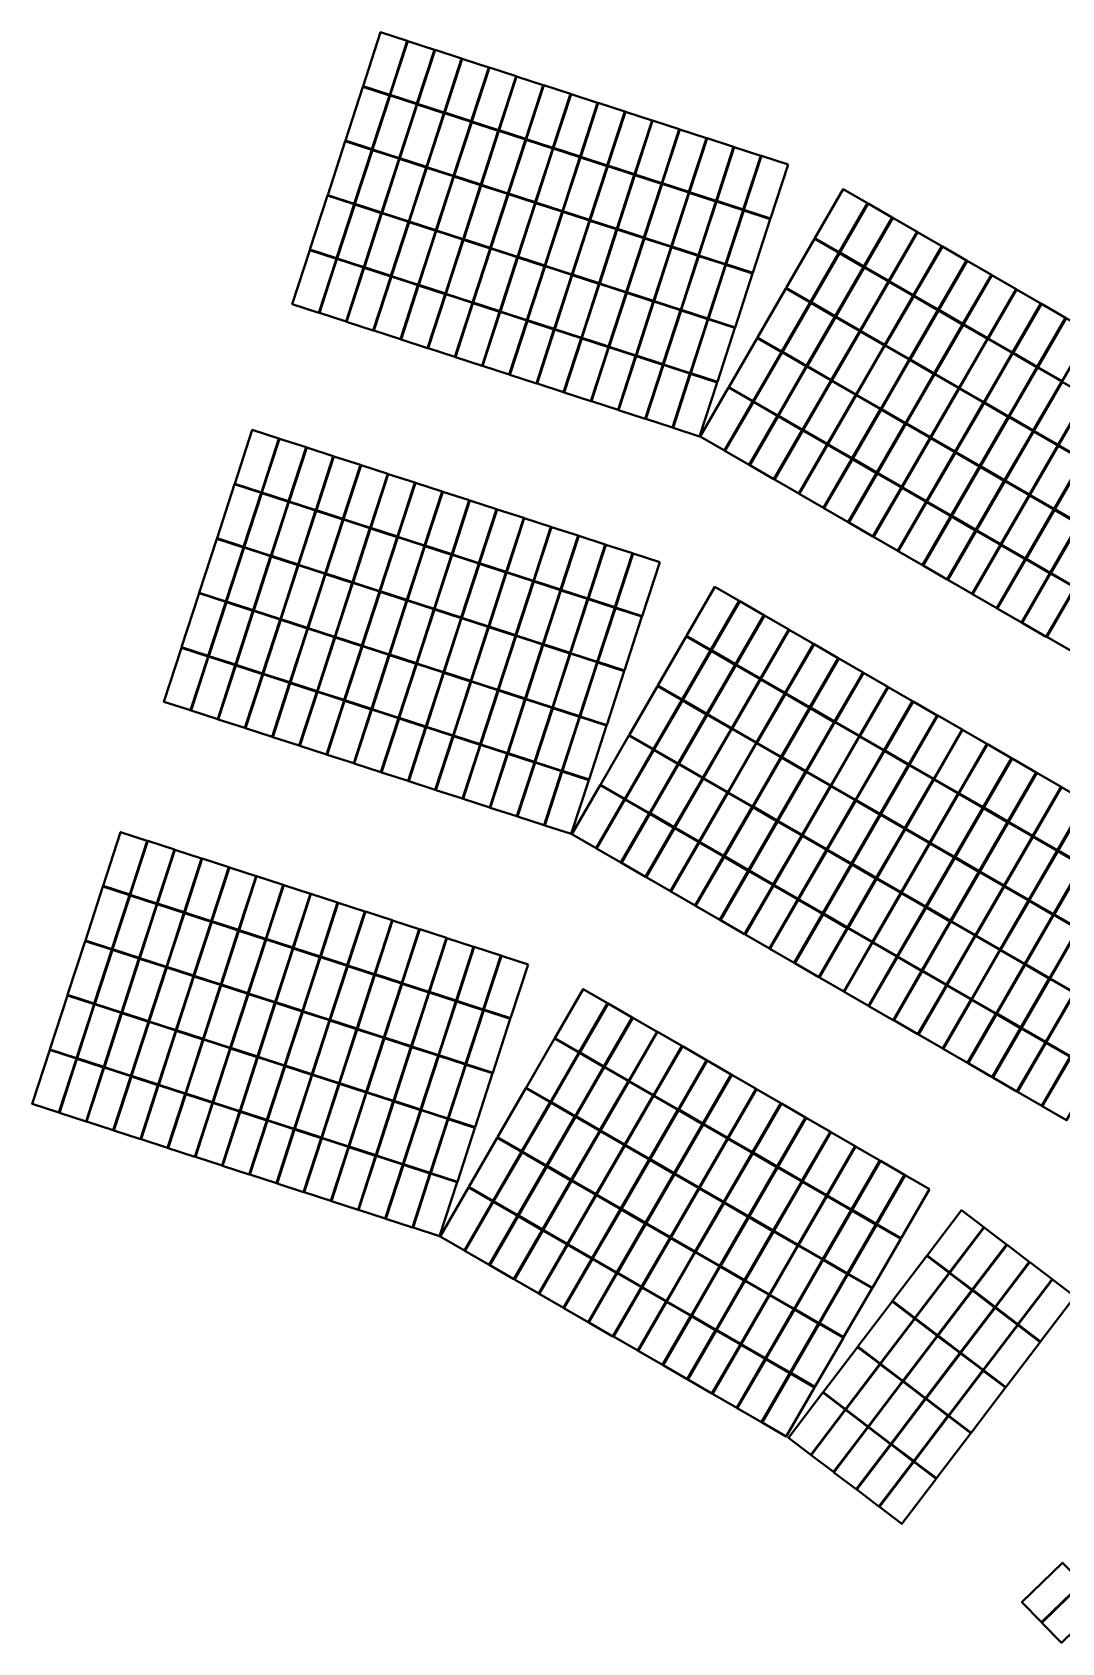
# Model space of a CAD drawing. Header units: millimetres. Extents: x -735047 to 1918431, y -1621985 to 747622.
# Drawn here: x 234599 to 276321, y -523881 to -458582 of the extents above; entities that cross this region are included whole.
import ezdxf

# ---------------------------------------------------------------- set-up
doc = ezdxf.new("R2010")
doc.units = ezdxf.units.MM
doc.layers.add('SOL-PV MODULES', color=5, linetype='Continuous', lineweight=40)

msp = doc.modelspace()

# ---------------------------------------------------------------- linework, layer by layer
at = {"layer": 'SOL-PV MODULES'}
for points in [[(249795.675, -458932.882), (248717.177, -458582.457), (248007.193, -460767.563), (249085.691, -461117.988)], [(250897.95, -459291.033), (249819.451, -458940.608), (249109.467, -461125.714), (250187.966, -461476.139)], [(252000.224, -459649.184), (250921.726, -459298.758), (250211.742, -461483.864), (251290.24, -461834.29)], [(253102.499, -460007.334), (252024, -459656.909), (251314.016, -461842.015), (252392.515, -462192.44)], [(254204.773, -460365.485), (253126.275, -460015.06), (252416.291, -462200.166), (253494.789, -462550.591)], [(249077.966, -461141.765), (247999.468, -460791.339), (247289.484, -462976.445), (248367.982, -463326.871)], [(255307.048, -460723.636), (254228.549, -460373.21), (253518.565, -462558.316), (254597.064, -462908.742)], [(256409.322, -461081.786), (255330.824, -460731.361), (254620.84, -462916.467), (255699.338, -463266.892)], [(250180.24, -461499.915), (249101.742, -461149.49), (248391.758, -463334.596), (249470.256, -463685.021)], [(251282.515, -461858.066), (250204.017, -461507.641), (249494.033, -463692.747), (250572.531, -464043.172)], [(257511.597, -461439.937), (256433.098, -461089.512), (255723.114, -463274.618), (256801.613, -463625.043)], [(258613.871, -461798.088), (257535.373, -461447.662), (256825.389, -463632.769), (257903.887, -463983.194)], [(252384.789, -462216.217), (251306.291, -461865.791), (250596.307, -464050.898), (251674.805, -464401.323)], [(253487.064, -462574.367), (252408.566, -462223.942), (251698.582, -464409.048), (252777.08, -464759.474)], [(259716.146, -462156.238), (258637.647, -461805.813), (257927.663, -463990.919), (259006.162, -464341.345)], [(260818.42, -462514.389), (259739.922, -462163.964), (259029.938, -464349.07), (260108.436, -464699.495)], [(254589.338, -462932.518), (253510.84, -462582.093), (252800.856, -464767.199), (253879.354, -465117.624)], [(255691.613, -463290.669), (254613.115, -462940.244), (253903.131, -465125.35), (254981.629, -465475.775)], [(261920.695, -462872.54), (260842.196, -462522.115), (260132.212, -464707.221), (261210.711, -465057.646)], [(263022.969, -463230.691), (261944.471, -462880.265), (261234.487, -465065.371), (262312.985, -465415.797)], [(248360.256, -463350.647), (247281.758, -463000.222), (246571.774, -465185.328), (247650.272, -465535.753)], [(249462.531, -463708.798), (248384.033, -463358.373), (247674.049, -465543.479), (248752.547, -465893.904)], [(256793.887, -463648.82), (255715.389, -463298.394), (255005.405, -465483.5), (256083.903, -465833.926)], [(264125.244, -463588.841), (263046.745, -463238.416), (262336.761, -465423.522), (263415.26, -465773.947)], [(265227.518, -463946.992), (264149.02, -463596.567), (263439.036, -465781.673), (264517.534, -466132.098)], [(250564.805, -464066.949), (249486.307, -463716.523), (248776.323, -465901.629), (249854.821, -466252.055)], [(251667.08, -464425.099), (250588.582, -464074.674), (249878.598, -466259.78), (250957.096, -466610.205)], [(257896.162, -464006.97), (256817.664, -463656.545), (256107.68, -465841.651), (257186.178, -466192.076)], [(258998.436, -464365.121), (257919.938, -464014.696), (257209.954, -466199.802), (258288.452, -466550.227)], [(252769.354, -464783.25), (251690.856, -464432.825), (250980.872, -466617.931), (252059.37, -466968.356)], [(253871.629, -465141.401), (252793.131, -464790.975), (252083.147, -466976.081), (253161.645, -467326.507)], [(260100.711, -464723.272), (259022.213, -464372.846), (258312.229, -466557.952), (259390.727, -466908.378)], [(261202.985, -465081.422), (260124.487, -464730.997), (259414.503, -466916.103), (260493.001, -467266.528)], [(247642.547, -465559.53), (246564.049, -465209.104), (245854.065, -467394.21), (246932.563, -467744.636)], [(248744.821, -465917.68), (247666.323, -465567.255), (246956.339, -467752.361), (248034.837, -468102.786)], [(254973.903, -465499.551), (253895.405, -465149.126), (253185.421, -467334.232), (254263.919, -467684.657)], [(256076.178, -465857.702), (254997.68, -465507.277), (254287.696, -467692.383), (255366.194, -468042.808)], [(262305.26, -465439.573), (261226.762, -465089.148), (260516.778, -467274.254), (261595.276, -467624.679)], [(263407.534, -465797.724), (262329.036, -465447.298), (261619.052, -467632.405), (262697.55, -467982.83)], [(268450.298, -465516.121), (267468.585, -464948.499), (266318.547, -466937.513), (267300.26, -467505.135)], [(269453.654, -466096.256), (268471.941, -465528.635), (267321.903, -467517.649), (268303.616, -468085.271)], [(249847.096, -466275.831), (248768.598, -465925.406), (248058.614, -468110.512), (249137.112, -468460.937)], [(257178.452, -466215.853), (256099.954, -465865.427), (255389.97, -468050.534), (256468.468, -468400.959)], [(258280.727, -466574.003), (257202.229, -466223.578), (256492.245, -468408.684), (257570.743, -468759.109)], [(264509.809, -466155.874), (263431.311, -465805.449), (262721.327, -467990.555), (263799.825, -468340.98)], [(270457.011, -466676.392), (269475.297, -466108.77), (268325.259, -468097.784), (269306.973, -468665.406)], [(250949.37, -466633.982), (249870.872, -466283.556), (249160.888, -468468.663), (250239.386, -468819.088)], [(252051.645, -466992.132), (250973.147, -466641.707), (250263.163, -468826.813), (251341.661, -469177.238)], [(259383.001, -466932.154), (258304.503, -466581.729), (257594.519, -468766.835), (258673.017, -469117.26)], [(271460.367, -467256.528), (270478.653, -466688.906), (269328.615, -468677.92), (270310.329, -469245.542)], [(246924.837, -467768.412), (245846.339, -467417.987), (245136.355, -469603.093), (246214.853, -469953.518)], [(253153.919, -467350.283), (252075.421, -466999.858), (251365.437, -469184.964), (252443.935, -469535.389)], [(254256.194, -467708.434), (253177.696, -467358.009), (252467.712, -469543.115), (253546.21, -469893.54)], [(260485.276, -467290.305), (259406.778, -466939.88), (258696.794, -469124.986), (259775.292, -469475.411)], [(261587.55, -467648.455), (260509.052, -467298.03), (259799.068, -469483.136), (260877.566, -469833.562)], [(267287.746, -467526.778), (266306.033, -466959.156), (265155.995, -468948.17), (266137.708, -469515.792)], [(272463.723, -467836.663), (271482.01, -467269.041), (270331.971, -469258.056), (271313.685, -469825.677)], [(248027.112, -468126.563), (246948.614, -467776.138), (246238.63, -469961.244), (247317.128, -470311.669)], [(249129.386, -468484.713), (248050.888, -468134.288), (247340.904, -470319.394), (248419.402, -470669.82)], [(255358.468, -468066.584), (254279.97, -467716.159), (253569.986, -469901.265), (254648.484, -470251.691)], [(256460.743, -468424.735), (255382.245, -468074.31), (254672.261, -470259.416), (255750.759, -470609.841)], [(262689.825, -468006.606), (261611.327, -467656.181), (260901.343, -469841.287), (261979.841, -470191.712)], [(263792.099, -468364.757), (262713.601, -468014.332), (262003.617, -470199.438), (263082.115, -470549.863)], [(268291.103, -468106.913), (267309.389, -467539.292), (266159.351, -469528.306), (267141.064, -470095.928)], [(269294.459, -468687.049), (268312.745, -468119.427), (267162.707, -470108.442), (268144.421, -470676.063)], [(273467.079, -468416.799), (272485.366, -467849.177), (271335.328, -469838.191), (272317.041, -470405.813)], [(250231.661, -468842.864), (249153.163, -468492.439), (248443.179, -470677.545), (249521.677, -471027.97)], [(257563.017, -468782.886), (256484.519, -468432.461), (255774.535, -470617.567), (256853.033, -470967.992)], [(258665.292, -469141.037), (257586.794, -468790.611), (256876.81, -470975.717), (257955.308, -471326.143)], [(270297.815, -469267.185), (269316.102, -468699.563), (268166.063, -470688.577), (269147.777, -471256.199)], [(274470.436, -468996.934), (273488.722, -468429.312), (272338.684, -470418.327), (273320.397, -470985.949)], [(251333.935, -469201.015), (250255.437, -468850.59), (249545.453, -471035.696), (250623.951, -471386.121)], [(252436.21, -469559.166), (251357.712, -469208.74), (250647.728, -471393.846), (251726.226, -471744.272)], [(259767.566, -469499.187), (258689.068, -469148.762), (257979.084, -471333.868), (259057.582, -471684.293)], [(266125.194, -469537.435), (265143.481, -468969.813), (263993.443, -470958.828), (264975.156, -471526.449)], [(271301.171, -469847.32), (270319.458, -469279.698), (269169.42, -471268.713), (270151.133, -471836.335)], [(275473.792, -469577.07), (274492.078, -469009.448), (273342.04, -470998.462), (274323.754, -471566.084)], [(253538.484, -469917.316), (252459.986, -469566.891), (251750.002, -471751.997), (252828.5, -472102.422)], [(254640.759, -470275.467), (253562.261, -469925.042), (252852.277, -472110.148), (253930.775, -472460.573)], [(260869.841, -469857.338), (259791.343, -469506.913), (259081.359, -471692.019), (260159.857, -472042.444)], [(261972.115, -470215.489), (260893.617, -469865.063), (260183.633, -472050.169), (261262.131, -472400.595)], [(267128.551, -470117.571), (266146.837, -469549.949), (264996.799, -471538.963), (265978.513, -472106.585)], [(268131.907, -470697.706), (267150.193, -470130.084), (266000.155, -472119.099), (266981.869, -472686.72)], [(272304.528, -470427.456), (271322.814, -469859.834), (270172.776, -471848.848), (271154.489, -472416.47)], [(276477.148, -470157.205), (275495.435, -469589.583), (274345.396, -471578.598), (275327.11, -472146.22)], [(255743.033, -470633.618), (254664.535, -470283.192), (253954.551, -472468.298), (255033.049, -472818.724)], [(256845.308, -470991.768), (255766.81, -470641.343), (255056.826, -472826.449), (256135.324, -473176.874)], [(263074.39, -470573.639), (261995.892, -470223.214), (261285.908, -472408.32), (262364.406, -472758.745)], [(269135.263, -471277.842), (268153.55, -470710.22), (267003.512, -472699.234), (267985.225, -473266.856)], [(273307.884, -471007.591), (272326.17, -470439.969), (271176.132, -472428.984), (272157.846, -472996.606)], [(277480.504, -470737.341), (276498.791, -470169.719), (275348.753, -472158.733), (276330.466, -472726.355)], [(257947.582, -471349.919), (256869.084, -470999.494), (256159.1, -473184.6), (257237.598, -473535.025)], [(259049.857, -471708.07), (257971.359, -471357.644), (257261.375, -473542.751), (258339.873, -473893.176)], [(264962.643, -471548.092), (263980.929, -470980.47), (262830.891, -472969.485), (263812.604, -473537.106)], [(270138.619, -471857.977), (269156.906, -471290.355), (268006.868, -473279.37), (268988.581, -473846.992)], [(274311.24, -471587.727), (273329.526, -471020.105), (272179.488, -473009.119), (273161.202, -473576.741)], [(260152.131, -472066.22), (259073.633, -471715.795), (258363.649, -473900.901), (259442.147, -474251.327)], [(261254.406, -472424.371), (260175.908, -472073.946), (259465.924, -474259.052), (260544.422, -474609.477)], [(265965.999, -472128.228), (264984.285, -471560.606), (263834.247, -473549.62), (264815.961, -474117.242)], [(271141.976, -472438.113), (270160.262, -471870.491), (269010.224, -473859.505), (269991.938, -474427.127)], [(275314.596, -472167.862), (274332.883, -471600.241), (273182.845, -473589.255), (274164.558, -474156.877)], [(262356.68, -472782.522), (261278.182, -472432.097), (260568.198, -474617.203), (261646.696, -474967.628)], [(266969.355, -472708.363), (265987.642, -472140.741), (264837.603, -474129.756), (265819.317, -474697.378)], [(267972.711, -473288.499), (266990.998, -472720.877), (265840.96, -474709.891), (266822.673, -475277.513)], [(272145.332, -473018.248), (271163.618, -472450.626), (270013.58, -474439.641), (270995.294, -475007.263)], [(276317.952, -472747.998), (275336.239, -472180.376), (274186.201, -474169.39), (275167.914, -474737.012)], [(263800.091, -473558.749), (262818.377, -472991.127), (261668.339, -474980.142), (262650.053, -475547.763)], [(268976.068, -473868.634), (267994.354, -473301.012), (266844.316, -475290.027), (267826.029, -475857.649)], [(273148.688, -473598.384), (272166.975, -473030.762), (271016.936, -475019.776), (271998.65, -475587.398)], [(277321.309, -473328.134), (276339.595, -472760.512), (275189.557, -474749.526), (276171.271, -475317.148)], [(278324.665, -473908.269), (277342.951, -473340.647), (276192.913, -475329.662), (277174.627, -475897.283)], [(264803.447, -474138.885), (263821.733, -473571.263), (262671.695, -475560.277), (263653.409, -476127.899)], [(269979.424, -474448.77), (268997.71, -473881.148), (267847.672, -475870.162), (268829.386, -476437.784)], [(274152.044, -474178.519), (273170.331, -473610.898), (272020.293, -475599.912), (273002.006, -476167.534)], [(244594.811, -475054.275), (243516.313, -474703.85), (242806.329, -476888.956), (243884.827, -477239.381)], [(265806.803, -474719.02), (264825.09, -474151.398), (263675.052, -476140.413), (264656.765, -476708.035)], [(270982.78, -475028.905), (270001.067, -474461.284), (268851.028, -476450.298), (269832.742, -477017.92)], [(275155.401, -474758.655), (274173.687, -474191.033), (273023.649, -476180.048), (274005.362, -476747.669)], [(245697.085, -475412.426), (244618.587, -475062), (243908.603, -477247.106), (244987.101, -477597.532)], [(266810.159, -475299.156), (265828.446, -474731.534), (264678.408, -476720.548), (265660.121, -477288.17)], [(267813.516, -475879.291), (266831.802, -475311.67), (265681.764, -477300.684), (266663.478, -477868.306)], [(271986.136, -475609.041), (271004.423, -475041.419), (269854.385, -477030.433), (270836.098, -477598.055)], [(276158.757, -475338.791), (275177.043, -474771.169), (274027.005, -476760.183), (275008.719, -477327.805)], [(277162.113, -475918.926), (276180.4, -475351.304), (275030.361, -477340.319), (276012.075, -477907.94)], [(246799.36, -475770.576), (245720.862, -475420.151), (245010.878, -477605.257), (246089.376, -477955.682)], [(247901.634, -476128.727), (246823.136, -475778.302), (246113.152, -477963.408), (247191.65, -478313.833)], [(268816.872, -476459.427), (267835.158, -475891.805), (266685.12, -477880.819), (267666.834, -478448.441)], [(272989.493, -476189.177), (272007.779, -475621.555), (270857.741, -477610.569), (271839.454, -478178.191)], [(278165.469, -476499.062), (277183.756, -475931.44), (276033.718, -477920.454), (277015.431, -478488.076)], [(249003.909, -476486.878), (247925.411, -476136.452), (247215.427, -478321.559), (248293.925, -478671.984)], [(250106.183, -476845.028), (249027.685, -476494.603), (248317.701, -478679.709), (249396.199, -479030.134)], [(269820.228, -477039.562), (268838.515, -476471.941), (267688.477, -478460.955), (268670.19, -479028.577)], [(273992.849, -476769.312), (273011.135, -476201.69), (271861.097, -478190.705), (272842.811, -478758.326)], [(243877.101, -477263.157), (242798.603, -476912.732), (242088.619, -479097.838), (243167.117, -479448.263)], [(244979.376, -477621.308), (243900.878, -477270.883), (243190.894, -479455.989), (244269.392, -479806.414)], [(251208.458, -477203.179), (250129.96, -476852.754), (249419.976, -479037.86), (250498.474, -479388.285)], [(252310.732, -477561.33), (251232.234, -477210.905), (250522.25, -479396.011), (251600.748, -479746.436)], [(270823.584, -477619.698), (269841.871, -477052.076), (268691.833, -479041.091), (269673.546, -479608.712)], [(274996.205, -477349.448), (274014.491, -476781.826), (272864.453, -478770.84), (273846.167, -479338.462)], [(246081.65, -477979.459), (245003.152, -477629.034), (244293.168, -479814.14), (245371.666, -480164.565)], [(253413.007, -477919.481), (252334.509, -477569.055), (251624.525, -479754.161), (252703.023, -480104.587)], [(254515.281, -478277.631), (253436.783, -477927.206), (252726.799, -480112.312), (253805.297, -480462.737)], [(271826.941, -478199.834), (270845.227, -477632.212), (269695.189, -479621.226), (270676.903, -480188.848)], [(275999.561, -477929.583), (275017.848, -477361.961), (273867.81, -479350.976), (274849.523, -479918.598)], [(277002.917, -478509.719), (276021.204, -477942.097), (274871.166, -479931.111), (275852.879, -480498.733)], [(247183.925, -478337.61), (246105.427, -477987.184), (245395.443, -480172.29), (246473.941, -480522.716)], [(248286.199, -478695.76), (247207.701, -478345.335), (246497.717, -480530.441), (247576.215, -480880.866)], [(255617.556, -478635.782), (254539.058, -478285.357), (253829.074, -480470.463), (254907.572, -480820.888)], [(272830.297, -478779.969), (271848.583, -478212.347), (270698.545, -480201.362), (271680.259, -480768.983)], [(278006.274, -479089.854), (277024.56, -478522.232), (275874.522, -480511.247), (276856.236, -481078.869)], [(243159.392, -479472.04), (242080.894, -479121.615), (241370.91, -481306.721), (242449.408, -481657.146)], [(249388.474, -479053.911), (248309.976, -478703.486), (247599.992, -480888.592), (248678.49, -481239.017)], [(250490.748, -479412.062), (249412.25, -479061.636), (248702.266, -481246.742), (249780.764, -481597.168)], [(256719.83, -478993.933), (255641.332, -478643.507), (254931.348, -480828.613), (256009.846, -481179.039)], [(257822.105, -479352.083), (256743.607, -479001.658), (256033.623, -481186.764), (257112.121, -481537.189)], [(273833.653, -479360.105), (272851.94, -478792.483), (271701.901, -480781.497), (272683.615, -481349.119)], [(244261.666, -479830.191), (243183.168, -479479.765), (242473.184, -481664.871), (243551.682, -482015.297)], [(245363.941, -480188.341), (244285.443, -479837.916), (243575.459, -482023.022), (244653.957, -482373.447)], [(251593.023, -479770.212), (250514.525, -479419.787), (249804.541, -481604.893), (250883.039, -481955.318)], [(252695.297, -480128.363), (251616.799, -479777.938), (250906.815, -481963.044), (251985.313, -482313.469)], [(258924.379, -479710.234), (257845.881, -479359.809), (257135.897, -481544.915), (258214.395, -481895.34)], [(260026.654, -480068.385), (258948.156, -479717.959), (258238.172, -481903.065), (259316.67, -482253.491)], [(274837.009, -479940.24), (273855.296, -479372.618), (272705.258, -481361.633), (273686.971, -481929.255)], [(246466.215, -480546.492), (245387.717, -480196.067), (244677.733, -482381.173), (245756.231, -482731.598)], [(247568.49, -480904.643), (246489.992, -480554.217), (245780.008, -482739.323), (246858.506, -483089.749)], [(253797.572, -480486.514), (252719.074, -480136.088), (252009.09, -482321.194), (253087.588, -482671.62)], [(254899.846, -480844.664), (253821.348, -480494.239), (253111.364, -482679.345), (254189.862, -483029.77)], [(275840.366, -480520.376), (274858.652, -479952.754), (273708.614, -481941.768), (274690.327, -482509.39)], [(276843.722, -481100.511), (275862.008, -480532.89), (274711.97, -482521.904), (275693.684, -483089.526)], [(248670.764, -481262.793), (247592.266, -480912.368), (246882.282, -483097.474), (247960.78, -483447.899)], [(256002.121, -481202.815), (254923.623, -480852.39), (254213.639, -483037.496), (255292.137, -483387.921)], [(257104.395, -481560.966), (256025.897, -481210.54), (255315.913, -483395.647), (256394.411, -483746.072)], [(263249.434, -481637.514), (262267.72, -481069.892), (261117.682, -483058.906), (262099.396, -483626.528)], [(277847.078, -481680.647), (276865.365, -481113.025), (275715.326, -483102.039), (276697.04, -483669.661)], [(242441.682, -481680.922), (241363.184, -481330.497), (240653.2, -483515.603), (241731.698, -483866.028)], [(243543.957, -482039.073), (242465.459, -481688.648), (241755.475, -483873.754), (242833.973, -484224.179)], [(249773.039, -481620.944), (248694.541, -481270.519), (247984.557, -483455.625), (249063.055, -483806.05)], [(250875.313, -481979.095), (249796.815, -481628.669), (249086.831, -483813.776), (250165.329, -484164.201)], [(258206.67, -481919.116), (257128.172, -481568.691), (256418.188, -483753.797), (257496.686, -484104.223)], [(264252.79, -482217.649), (263271.076, -481650.027), (262121.038, -483639.042), (263102.752, -484206.664)], [(244646.231, -482397.224), (243567.733, -482046.798), (242857.749, -484231.905), (243936.247, -484582.33)], [(245748.506, -482755.374), (244670.008, -482404.949), (243960.024, -484590.055), (245038.522, -484940.481)], [(251977.588, -482337.245), (250899.09, -481986.82), (250189.106, -484171.926), (251267.604, -484522.352)], [(253079.862, -482695.396), (252001.364, -482344.971), (251291.38, -484530.077), (252369.878, -484880.502)], [(259308.944, -482277.267), (258230.446, -481926.842), (257520.462, -484111.948), (258598.96, -484462.373)], [(265256.146, -482797.785), (264274.433, -482230.163), (263124.395, -484219.177), (264106.108, -484786.799)], [(246850.78, -483113.525), (245772.282, -482763.1), (245062.298, -484948.206), (246140.796, -485298.631)], [(247953.055, -483471.676), (246874.557, -483121.251), (246164.573, -485306.357), (247243.071, -485656.782)], [(254182.137, -483053.547), (253103.639, -482703.122), (252393.655, -484888.228), (253472.153, -485238.653)], [(255284.411, -483411.698), (254205.913, -483061.272), (253495.929, -485246.378), (254574.427, -485596.804)], [(262086.882, -483648.171), (261105.168, -483080.549), (259955.13, -485069.563), (260936.844, -485637.185)], [(266259.502, -483377.92), (265277.789, -482810.298), (264127.751, -484799.313), (265109.464, -485366.935)], [(241723.973, -483889.805), (240645.475, -483539.38), (239935.491, -485724.486), (241013.989, -486074.911)], [(249055.329, -483829.827), (247976.831, -483479.401), (247266.847, -485664.507), (248345.345, -486014.933)], [(250157.604, -484187.977), (249079.106, -483837.552), (248369.122, -486022.658), (249447.62, -486373.083)], [(256386.686, -483769.848), (255308.188, -483419.423), (254598.204, -485604.529), (255676.702, -485954.954)], [(257488.96, -484127.999), (256410.462, -483777.574), (255700.478, -485962.68), (256778.976, -486313.105)], [(263090.238, -484228.306), (262108.525, -483660.684), (260958.486, -485649.699), (261940.2, -486217.321)], [(267262.859, -483958.056), (266281.145, -483390.434), (265131.107, -485379.448), (266112.821, -485947.07)], [(242826.247, -484247.956), (241747.749, -483897.53), (241037.765, -486082.636), (242116.263, -486433.062)], [(243928.522, -484606.106), (242850.024, -484255.681), (242140.04, -486440.787), (243218.538, -486791.212)], [(251259.878, -484546.128), (250181.38, -484195.703), (249471.396, -486380.809), (250549.894, -486731.234)], [(258591.235, -484486.15), (257512.737, -484135.724), (256802.753, -486320.83), (257881.251, -486671.256)], [(264093.594, -484808.442), (263111.881, -484240.82), (261961.843, -486229.834), (262943.556, -486797.456)], [(268266.215, -484538.191), (267284.501, -483970.57), (266134.463, -485959.584), (267116.177, -486527.206)], [(245030.796, -484964.257), (243952.298, -484613.832), (243242.314, -486798.938), (244320.812, -487149.363)], [(246133.071, -485322.408), (245054.573, -484971.982), (244344.589, -487157.088), (245423.087, -487507.514)], [(252362.153, -484904.279), (251283.655, -484553.853), (250573.671, -486738.959), (251652.169, -487089.385)], [(253464.427, -485262.429), (252385.929, -484912.004), (251675.945, -487097.11), (252754.443, -487447.535)], [(260924.33, -485658.828), (259942.617, -485091.206), (258792.578, -487080.22), (259774.292, -487647.842)], [(265096.951, -485388.577), (264115.237, -484820.956), (262965.199, -486809.97), (263946.912, -487377.592)], [(269269.571, -485118.327), (268287.858, -484550.705), (267137.82, -486539.719), (268119.533, -487107.341)], [(270272.927, -485698.463), (269291.214, -485130.841), (268141.176, -487119.855), (269122.889, -487687.477)], [(247235.345, -485680.558), (246156.847, -485330.133), (245446.863, -487515.239), (246525.361, -487865.664)], [(248337.62, -486038.709), (247259.122, -485688.284), (246549.138, -487873.39), (247627.636, -488223.815)], [(254566.702, -485620.58), (253488.204, -485270.155), (252778.22, -487455.261), (253856.718, -487805.686)], [(255668.976, -485978.731), (254590.478, -485628.305), (253880.494, -487813.412), (254958.992, -488163.837)], [(261927.686, -486238.963), (260945.973, -485671.341), (259795.935, -487660.356), (260777.648, -488227.978)], [(266100.307, -485968.713), (265118.593, -485401.091), (263968.555, -487390.105), (264950.269, -487957.727)], [(271276.284, -486278.598), (270294.57, -485710.976), (269144.532, -487699.991), (270126.246, -488267.612)], [(249439.894, -486396.86), (248361.396, -486046.434), (247651.412, -488231.541), (248729.91, -488581.966)], [(250542.169, -486755.01), (249463.671, -486404.585), (248753.687, -488589.691), (249832.185, -488940.116)], [(256771.251, -486336.881), (255692.753, -485986.456), (254982.769, -488171.562), (256061.267, -488521.987)], [(257873.525, -486695.032), (256795.027, -486344.607), (256085.043, -488529.713), (257163.541, -488880.138)], [(262931.043, -486819.099), (261949.329, -486251.477), (260799.291, -488240.491), (261781.004, -488808.113)], [(267103.663, -486548.848), (266121.95, -485981.227), (264971.911, -487970.241), (265953.625, -488537.863)], [(272279.64, -486858.734), (271297.926, -486291.112), (270147.888, -488280.126), (271129.602, -488847.748)], [(251644.443, -487113.161), (250565.945, -486762.736), (249855.961, -488947.842), (250934.459, -489298.267)], [(252746.718, -487471.312), (251668.22, -487120.887), (250958.236, -489305.993), (252036.734, -489656.418)], [(259761.778, -487669.485), (258780.065, -487101.863), (257630.027, -489090.877), (258611.74, -489658.499)], [(263934.399, -487399.234), (262952.685, -486831.613), (261802.647, -488820.627), (262784.361, -489388.249)], [(268107.019, -487128.984), (267125.306, -486561.362), (265975.268, -488550.377), (266956.981, -489117.998)], [(273282.996, -487438.869), (272301.283, -486871.247), (271151.244, -488860.262), (272132.958, -489427.884)], [(253848.992, -487829.463), (252770.494, -487479.037), (252060.51, -489664.143), (253139.008, -490014.569)], [(260765.134, -488249.62), (259783.421, -487681.999), (258633.383, -489671.013), (259615.096, -490238.635)], [(264937.755, -487979.37), (263956.041, -487411.748), (262806.003, -489400.762), (263787.717, -489968.384)], [(269110.376, -487709.12), (268128.662, -487141.498), (266978.624, -489130.512), (267960.337, -489698.134)], [(270113.732, -488289.255), (269132.018, -487721.633), (267981.98, -489710.648), (268963.694, -490278.27)], [(274286.352, -488019.005), (273304.639, -487451.383), (272154.601, -489440.397), (273136.314, -490008.019)], [(254951.267, -488187.613), (253872.769, -487837.188), (253162.785, -490022.294), (254241.283, -490372.719)], [(256053.541, -488545.764), (254975.043, -488195.339), (254265.059, -490380.445), (255343.557, -490730.87)], [(261768.491, -488829.756), (260786.777, -488262.134), (259636.739, -490251.148), (260618.453, -490818.77)], [(265941.111, -488559.506), (264959.398, -487991.884), (263809.36, -489980.898), (264791.073, -490548.52)], [(271117.088, -488869.391), (270135.375, -488301.769), (268985.336, -490290.783), (269967.05, -490858.405)], [(275289.709, -488599.14), (274307.995, -488031.518), (273157.957, -490020.533), (274139.67, -490588.155)], [(257155.816, -488903.915), (256077.318, -488553.489), (255367.334, -490738.595), (256445.832, -491089.021)], [(262771.847, -489409.891), (261790.133, -488842.27), (260640.095, -490831.284), (261621.809, -491398.906)], [(266944.467, -489139.641), (265962.754, -488572.019), (264812.716, -490561.034), (265794.429, -491128.655)], [(272120.444, -489449.526), (271138.731, -488881.904), (269988.693, -490870.919), (270970.406, -491438.541)], [(276293.065, -489179.276), (275311.351, -488611.654), (274161.313, -490600.668), (275143.027, -491168.29)], [(258599.226, -489680.142), (257617.513, -489112.52), (256467.475, -491101.534), (257449.188, -491669.156)], [(259602.583, -490260.277), (258620.869, -489692.656), (257470.831, -491681.67), (258452.544, -492249.292)], [(263775.203, -489990.027), (262793.49, -489422.405), (261643.451, -491411.42), (262625.165, -491979.041)], [(267947.824, -489719.777), (266966.11, -489152.155), (265816.072, -491141.169), (266797.786, -491708.791)], [(268951.18, -490299.912), (267969.466, -489732.29), (266819.428, -491721.305), (267801.142, -492288.927)], [(273123.8, -490029.662), (272142.087, -489462.04), (270992.049, -491451.054), (271973.762, -492018.676)], [(277296.421, -489759.411), (276314.708, -489191.79), (275164.669, -491180.804), (276146.383, -491748.426)], [(260605.939, -490840.413), (259624.225, -490272.791), (258474.187, -492261.806), (259455.901, -492829.427)], [(264778.559, -490570.163), (263796.846, -490002.541), (262646.808, -491991.555), (263628.521, -492559.177)], [(269954.536, -490880.048), (268972.823, -490312.426), (267822.785, -492301.44), (268804.498, -492869.062)], [(274127.157, -490609.797), (273145.443, -490042.176), (271995.405, -492031.19), (272977.119, -492598.812)], [(278299.777, -490339.547), (277318.064, -489771.925), (276168.026, -491760.939), (277149.739, -492328.561)], [(239258.566, -491360.583), (238180.068, -491010.157), (237470.084, -493195.263), (238548.582, -493545.689)], [(261609.295, -491420.549), (260627.582, -490852.927), (259477.543, -492841.941), (260459.257, -493409.563)], [(265781.916, -491150.298), (264800.202, -490582.676), (263650.164, -492571.691), (264631.877, -493139.313)], [(270957.892, -491460.183), (269976.179, -490892.561), (268826.141, -492881.576), (269807.854, -493449.198)], [(275130.513, -491189.933), (274148.799, -490622.311), (272998.761, -492611.325), (273980.475, -493178.947)], [(240360.841, -491718.733), (239282.343, -491368.308), (238572.359, -493553.414), (239650.857, -493903.839)], [(262612.651, -492000.684), (261630.938, -491433.062), (260480.9, -493422.077), (261462.613, -493989.698)], [(266785.272, -491730.434), (265803.558, -491162.812), (264653.52, -493151.826), (265635.234, -493719.448)], [(271961.249, -492040.319), (270979.535, -491472.697), (269829.497, -493461.711), (270811.21, -494029.333)], [(276133.869, -491770.068), (275152.156, -491202.447), (274002.118, -493191.461), (274983.831, -493759.083)], [(241463.115, -492076.884), (240384.617, -491726.459), (239674.633, -493911.565), (240753.131, -494261.99)], [(242565.39, -492435.035), (241486.892, -492084.609), (240776.908, -494269.715), (241855.406, -494620.141)], [(263616.008, -492580.82), (262634.294, -492013.198), (261484.256, -494002.212), (262465.969, -494569.834)], [(267788.628, -492310.569), (266806.915, -491742.947), (265656.876, -493731.962), (266638.59, -494299.584)], [(268791.984, -492890.705), (267810.271, -492323.083), (266660.233, -494312.097), (267641.946, -494879.719)], [(272964.605, -492620.454), (271982.891, -492052.833), (270832.853, -494041.847), (271814.567, -494609.469)], [(277137.225, -492350.204), (276155.512, -491782.582), (275005.474, -493771.597), (275987.187, -494339.218)], [(243667.664, -492793.185), (242589.166, -492442.76), (241879.182, -494627.866), (242957.68, -494978.291)], [(244769.939, -493151.336), (243691.441, -492800.911), (242981.457, -494986.017), (244059.955, -495336.442)], [(264619.364, -493160.955), (263637.65, -492593.333), (262487.612, -494582.348), (263469.326, -495149.97)], [(269795.341, -493470.84), (268813.627, -492903.219), (267663.589, -494892.233), (268645.302, -495459.855)], [(273967.961, -493200.59), (272986.248, -492632.968), (271836.209, -494621.983), (272817.923, -495189.604)], [(278140.582, -492930.34), (277158.868, -492362.718), (276008.83, -494351.732), (276990.544, -494919.354)], [(238540.857, -493569.465), (237462.359, -493219.04), (236752.375, -495404.146), (237830.873, -495754.571)], [(239643.131, -493927.616), (238564.633, -493577.191), (237854.649, -495762.297), (238933.147, -496112.722)], [(245872.213, -493509.487), (244793.715, -493159.062), (244083.731, -495344.168), (245162.229, -495694.593)], [(246974.488, -493867.637), (245895.99, -493517.212), (245186.006, -495702.318), (246264.504, -496052.744)], [(265622.72, -493741.091), (264641.006, -493173.469), (263490.968, -495162.483), (264472.682, -495730.105)], [(270798.697, -494050.976), (269816.983, -493483.354), (268666.945, -495472.368), (269648.659, -496039.99)], [(274971.317, -493780.726), (273989.604, -493213.104), (272839.566, -495202.118), (273821.279, -495769.74)], [(240745.406, -494285.766), (239666.908, -493935.341), (238956.924, -496120.447), (240035.422, -496470.873)], [(241847.68, -494643.917), (240769.182, -494293.492), (240059.198, -496478.598), (241137.696, -496829.023)], [(248076.762, -494225.788), (246998.264, -493875.363), (246288.28, -496060.469), (247366.778, -496410.894)], [(249179.037, -494583.939), (248100.539, -494233.514), (247390.555, -496418.62), (248469.053, -496769.045)], [(266626.076, -494321.226), (265644.363, -493753.604), (264494.325, -495742.619), (265476.038, -496310.241)], [(271802.053, -494631.112), (270820.34, -494063.49), (269670.301, -496052.504), (270652.015, -496620.126)], [(275974.674, -494360.861), (274992.96, -493793.239), (273842.922, -495782.254), (274824.635, -496349.875)], [(242949.955, -495002.068), (241871.457, -494651.643), (241161.473, -496836.749), (242239.971, -497187.174)], [(250281.311, -494942.09), (249202.813, -494591.664), (248492.829, -496776.77), (249571.327, -497127.196)], [(251383.586, -495300.24), (250305.088, -494949.815), (249595.104, -497134.921), (250673.602, -497485.346)], [(267629.432, -494901.362), (266647.719, -494333.74), (265497.681, -496322.754), (266479.394, -496890.376)], [(268632.789, -495481.497), (267651.075, -494913.876), (266501.037, -496902.89), (267482.751, -497470.512)], [(272805.409, -495211.247), (271823.696, -494643.625), (270673.658, -496632.64), (271655.371, -497200.261)], [(276978.03, -494940.997), (275996.316, -494373.375), (274846.278, -496362.389), (275827.992, -496930.011)], [(277981.386, -495521.132), (276999.673, -494953.51), (275849.634, -496942.525), (276831.348, -497510.147)], [(237823.147, -495778.348), (236744.649, -495427.922), (236034.665, -497613.028), (237113.163, -497963.454)], [(244052.229, -495360.219), (242973.731, -495009.793), (242263.747, -497194.899), (243342.245, -497545.325)], [(245154.504, -495718.369), (244076.006, -495367.944), (243366.022, -497553.05), (244444.52, -497903.475)], [(252485.86, -495658.391), (251407.362, -495307.966), (250697.378, -497493.072), (251775.876, -497843.497)], [(269636.145, -496061.633), (268654.431, -495494.011), (267504.393, -497483.026), (268486.107, -498050.647)], [(273808.765, -495791.383), (272827.052, -495223.761), (271677.014, -497212.775), (272658.727, -497780.397)], [(238925.422, -496136.498), (237846.924, -495786.073), (237136.94, -497971.179), (238215.438, -498321.604)], [(240027.696, -496494.649), (238949.198, -496144.224), (238239.214, -498329.33), (239317.712, -498679.755)], [(246256.778, -496076.52), (245178.28, -495726.095), (244468.296, -497911.201), (245546.794, -498261.626)], [(247359.053, -496434.671), (246280.555, -496084.245), (245570.571, -498269.351), (246649.069, -498619.777)], [(253588.135, -496016.542), (252509.637, -495666.116), (251799.653, -497851.222), (252878.151, -498201.648)], [(254690.409, -496374.692), (253611.911, -496024.267), (252901.927, -498209.373), (253980.425, -498559.798)], [(270639.501, -496641.769), (269657.788, -496074.147), (268507.749, -498063.161), (269489.463, -498630.783)], [(274812.122, -496371.518), (273830.408, -495803.896), (272680.37, -497792.911), (273662.084, -498360.533)], [(241129.971, -496852.8), (240051.473, -496502.374), (239341.489, -498687.48), (240419.987, -499037.906)], [(242232.245, -497210.95), (241153.747, -496860.525), (240443.763, -499045.631), (241522.261, -499396.056)], [(248461.327, -496792.821), (247382.829, -496442.396), (246672.845, -498627.502), (247751.343, -498977.927)], [(249563.602, -497150.972), (248485.104, -496800.547), (247775.12, -498985.653), (248853.618, -499336.078)], [(271642.857, -497221.904), (270661.144, -496654.282), (269511.106, -498643.297), (270492.819, -499210.918)], [(275815.478, -496951.654), (274833.764, -496384.032), (273683.726, -498373.046), (274665.44, -498940.668)], [(243334.52, -497569.101), (242256.022, -497218.676), (241546.038, -499403.782), (242624.536, -499754.207)], [(250665.876, -497509.123), (249587.378, -497158.697), (248877.394, -499343.804), (249955.892, -499694.229)], [(251768.151, -497867.273), (250689.653, -497516.848), (249979.669, -499701.954), (251058.167, -500052.38)], [(257913.189, -497943.821), (256931.476, -497376.199), (255781.438, -499365.214), (256763.151, -499932.836)], [(272646.214, -497802.04), (271664.5, -497234.418), (270514.462, -499223.432), (271496.175, -499791.054)], [(276818.834, -497531.789), (275837.121, -496964.167), (274687.083, -498953.182), (275668.796, -499520.804)], [(277822.19, -498111.925), (276840.477, -497544.303), (275690.439, -499533.317), (276672.152, -500100.939)], [(237105.438, -497987.23), (236026.94, -497636.805), (235316.956, -499821.911), (236395.454, -500172.336)], [(238207.712, -498345.381), (237129.214, -497994.955), (236419.23, -500180.062), (237497.728, -500530.487)], [(244436.794, -497927.252), (243358.296, -497576.826), (242648.312, -499761.933), (243726.81, -500112.358)], [(245539.069, -498285.402), (244460.571, -497934.977), (243750.587, -500120.083), (244829.085, -500470.509)], [(252870.425, -498225.424), (251791.927, -497874.999), (251081.943, -500060.105), (252160.441, -500410.53)], [(258916.546, -498523.957), (257934.832, -497956.335), (256784.794, -499945.349), (257766.507, -500512.971)], [(273649.57, -498382.175), (272667.856, -497814.553), (271517.818, -499803.568), (272499.532, -500371.19)], [(239309.987, -498703.531), (238231.489, -498353.106), (237521.505, -500538.212), (238600.003, -500888.638)], [(240412.261, -499061.682), (239333.763, -498711.257), (238623.779, -500896.363), (239702.277, -501246.788)], [(246641.343, -498643.553), (245562.845, -498293.128), (244852.861, -500478.234), (245931.359, -500828.659)], [(247743.618, -499001.704), (246665.12, -498651.279), (245955.136, -500836.385), (247033.634, -501186.81)], [(253972.7, -498583.575), (252894.202, -498233.15), (252184.218, -500418.256), (253262.716, -500768.681)], [(259919.902, -499104.092), (258938.188, -498536.471), (257788.15, -500525.485), (258769.864, -501093.107)], [(274652.926, -498962.311), (273671.213, -498394.689), (272521.174, -500383.703), (273502.888, -500951.325)], [(241514.536, -499419.833), (240436.038, -499069.408), (239726.054, -501254.514), (240804.552, -501604.939)], [(242616.81, -499777.984), (241538.312, -499427.558), (240828.328, -501612.664), (241906.826, -501963.09)], [(248845.892, -499359.855), (247767.394, -499009.429), (247057.41, -501194.535), (248135.908, -501544.961)], [(249948.167, -499718.005), (248869.669, -499367.58), (248159.685, -501552.686), (249238.183, -501903.111)], [(256750.637, -499954.478), (255768.924, -499386.857), (254618.886, -501375.871), (255600.599, -501943.493)], [(260923.258, -499684.228), (259941.545, -499116.606), (258791.506, -501105.62), (259773.22, -501673.242)], [(275656.282, -499542.446), (274674.569, -498974.825), (273524.531, -500963.839), (274506.244, -501531.461)], [(236387.729, -500196.113), (235309.23, -499845.687), (234599.246, -502030.793), (235677.745, -502381.219)], [(243719.085, -500136.134), (242640.587, -499785.709), (241930.603, -501970.815), (243009.101, -502321.24)], [(244821.359, -500494.285), (243742.861, -500143.86), (243032.877, -502328.966), (244111.375, -502679.391)], [(251050.441, -500076.156), (249971.943, -499725.731), (249261.959, -501910.837), (250340.457, -502261.262)], [(252152.716, -500434.307), (251074.218, -500083.881), (250364.234, -502268.987), (251442.732, -502619.413)], [(257753.994, -500534.614), (256772.28, -499966.992), (255622.242, -501956.006), (256603.956, -502523.628)], [(261926.614, -500264.364), (260944.901, -499696.742), (259794.863, -501685.756), (260776.576, -502253.378)], [(276659.639, -500122.582), (275677.925, -499554.96), (274527.887, -501543.974), (275509.6, -502111.596)], [(277662.995, -500702.717), (276681.281, -500135.096), (275531.243, -502124.11), (276512.957, -502691.732)], [(237490.003, -500554.263), (236411.505, -500203.838), (235701.521, -502388.944), (236780.019, -502739.369)], [(238592.278, -500912.414), (237513.779, -500561.989), (236803.795, -502747.095), (237882.294, -503097.52)], [(245923.634, -500852.436), (244845.136, -500502.01), (244135.152, -502687.116), (245213.65, -503037.542)], [(253254.99, -500792.457), (252176.492, -500442.032), (251466.508, -502627.138), (252545.006, -502977.563)], [(258757.35, -501114.749), (257775.636, -500547.128), (256625.598, -502536.142), (257607.312, -503103.764)], [(262929.971, -500844.499), (261948.257, -500276.877), (260798.219, -502265.892), (261779.932, -502833.513)], [(239694.552, -501270.565), (238616.054, -500920.139), (237906.07, -503105.245), (238984.568, -503455.671)], [(240796.827, -501628.715), (239718.328, -501278.29), (239008.344, -503463.396), (240086.843, -503813.821)], [(247025.908, -501210.586), (245947.41, -500860.161), (245237.426, -503045.267), (246315.924, -503395.692)], [(248128.183, -501568.737), (247049.685, -501218.312), (246339.701, -503403.418), (247418.199, -503753.843)], [(255588.086, -501965.135), (254606.372, -501397.514), (253456.334, -503386.528), (254438.047, -503954.15)], [(259760.706, -501694.885), (258778.993, -501127.263), (257628.955, -503116.278), (258610.668, -503683.899)], [(263933.327, -501424.635), (262951.613, -500857.013), (261801.575, -502846.027), (262783.289, -503413.649)], [(264936.683, -502004.77), (263954.969, -501437.148), (262804.931, -503426.163), (263786.645, -503993.785)], [(241899.101, -501986.866), (240820.603, -501636.441), (240110.619, -503821.547), (241189.117, -504171.972)], [(243001.376, -502345.017), (241922.877, -501994.591), (241212.893, -504179.698), (242291.392, -504530.123)], [(249230.457, -501926.888), (248151.959, -501576.462), (247441.975, -503761.569), (248520.473, -504111.994)], [(250332.732, -502285.038), (249254.234, -501934.613), (248544.25, -504119.719), (249622.748, -504470.144)], [(256591.442, -502545.271), (255609.728, -501977.649), (254459.69, -503966.664), (255441.404, -504534.285)], [(260764.062, -502275.021), (259782.349, -501707.399), (258632.311, -503696.413), (259614.024, -504264.035)], [(265940.039, -502584.906), (264958.326, -502017.284), (263808.288, -504006.298), (264790.001, -504573.92)], [(244103.65, -502703.167), (243025.152, -502352.742), (242315.168, -504537.848), (243393.666, -504888.273)], [(245205.925, -503061.318), (244127.426, -502710.893), (243417.442, -504895.999), (244495.941, -505246.424)], [(251435.006, -502643.189), (250356.508, -502292.764), (249646.524, -504477.87), (250725.022, -504828.295)], [(252537.281, -503001.34), (251458.783, -502650.915), (250748.799, -504836.021), (251827.297, -505186.446)], [(257594.798, -503125.407), (256613.085, -502557.785), (255463.046, -504546.799), (256444.76, -505114.421)], [(261767.419, -502855.156), (260785.705, -502287.534), (259635.667, -504276.549), (260617.381, -504844.171)], [(266943.395, -503165.041), (265961.682, -502597.419), (264811.644, -504586.434), (265793.357, -505154.056)], [(246308.199, -503419.469), (245229.701, -503069.044), (244519.717, -505254.15), (245598.215, -505604.575)], [(247410.474, -503777.62), (246331.975, -503427.194), (245621.991, -505612.3), (246700.49, -505962.726)], [(254425.534, -503975.793), (253443.82, -503408.171), (252293.782, -505397.185), (253275.496, -505964.807)], [(258598.154, -503705.542), (257616.441, -503137.92), (256466.403, -505126.935), (257448.116, -505694.556)], [(262770.775, -503435.292), (261789.061, -502867.67), (260639.023, -504856.684), (261620.737, -505424.306)], [(263774.131, -504015.427), (262792.418, -503447.805), (261642.379, -505436.82), (262624.093, -506004.442)], [(267946.752, -503745.177), (266965.038, -503177.555), (265815, -505166.569), (266796.714, -505734.191)], [(248512.748, -504135.77), (247434.25, -503785.345), (246724.266, -505970.451), (247802.764, -506320.876)], [(255428.89, -504555.928), (254447.176, -503988.306), (253297.138, -505977.321), (254278.852, -506544.942)], [(259601.511, -504285.678), (258619.797, -503718.056), (257469.759, -505707.07), (258451.472, -506274.692)], [(264777.487, -504595.563), (263795.774, -504027.941), (262645.736, -506016.955), (263627.449, -506584.577)], [(268950.108, -504325.312), (267968.394, -503757.691), (266818.356, -505746.705), (267800.07, -506314.327)], [(249615.023, -504493.921), (248536.524, -504143.496), (247826.54, -506328.602), (248905.039, -506679.027)], [(250717.297, -504852.072), (249638.799, -504501.646), (248928.815, -506686.752), (250007.313, -507037.178)], [(256432.246, -505136.064), (255450.533, -504568.442), (254300.495, -506557.456), (255282.208, -507125.078)], [(260604.867, -504865.813), (259623.153, -504298.191), (258473.115, -506287.206), (259454.829, -506854.828)], [(265780.844, -505175.698), (264799.13, -504608.077), (263649.092, -506597.091), (264630.805, -507164.713)], [(269953.464, -504905.448), (268971.751, -504337.826), (267821.713, -506326.841), (268803.426, -506894.462)], [(251819.572, -505210.222), (250741.073, -504859.797), (250031.089, -507044.903), (251109.588, -507395.328)], [(257435.602, -505716.199), (256453.889, -505148.577), (255303.851, -507137.592), (256285.564, -507705.214)], [(261608.223, -505445.949), (260626.51, -504878.327), (259476.471, -506867.341), (260458.185, -507434.963)], [(266784.2, -505755.834), (265802.486, -505188.212), (264652.448, -507177.226), (265634.162, -507744.848)], [(270956.82, -505485.584), (269975.107, -504917.962), (268825.069, -506906.976), (269806.782, -507474.598)], [(253262.982, -505986.45), (252281.268, -505418.828), (251131.23, -507407.842), (252112.944, -507975.464)], [(254266.338, -506566.585), (253284.625, -505998.963), (252134.586, -507987.978), (253116.3, -508555.599)], [(258438.959, -506296.335), (257457.245, -505728.713), (256307.207, -507717.727), (257288.921, -508285.349)], [(262611.579, -506026.084), (261629.866, -505458.462), (260479.828, -507447.477), (261461.541, -508015.099)], [(263614.936, -506606.22), (262633.222, -506038.598), (261483.184, -508027.612), (262464.897, -508595.234)], [(267787.556, -506335.97), (266805.843, -505768.348), (265655.804, -507757.362), (266637.518, -508324.984)], [(255269.694, -507146.721), (254287.981, -506579.099), (253137.943, -508568.113), (254119.656, -509135.735)], [(259442.315, -506876.47), (258460.601, -506308.848), (257310.563, -508297.863), (258292.277, -508865.485)], [(264618.292, -507186.355), (263636.578, -506618.734), (262486.54, -508607.748), (263468.254, -509175.37)], [(268790.912, -506916.105), (267809.199, -506348.483), (266659.161, -508337.498), (267640.874, -508905.119)], [(273160.913, -507030.794), (272258.334, -506344.276), (270867.405, -508172.958), (271769.983, -508859.476)], [(256273.051, -507726.856), (255291.337, -507159.234), (254141.299, -509148.249), (255123.012, -509715.871)], [(260445.671, -507456.606), (259463.958, -506888.984), (258313.92, -508877.998), (259295.633, -509445.62)], [(265621.648, -507766.491), (264639.934, -507198.869), (263489.896, -509187.884), (264471.61, -509755.505)], [(269794.269, -507496.241), (268812.555, -506928.619), (267662.517, -508917.633), (268644.23, -509485.255)], [(274083.39, -507732.447), (273180.811, -507045.929), (271789.882, -508874.611), (272692.461, -509561.129)], [(257276.407, -508306.992), (256294.693, -507739.37), (255144.655, -509728.384), (256126.369, -510296.006)], [(261449.027, -508036.741), (260467.314, -507469.12), (259317.276, -509458.134), (260298.989, -510025.756)], [(266625.004, -508346.627), (265643.291, -507779.005), (264493.253, -509768.019), (265474.966, -510335.641)], [(275005.867, -508434.1), (274103.288, -507747.582), (272712.359, -509576.264), (273614.938, -510262.783)], [(258279.763, -508887.127), (257298.05, -508319.506), (256148.011, -510308.52), (257129.725, -510876.142)], [(262452.384, -508616.877), (261470.67, -508049.255), (260320.632, -510038.269), (261302.346, -510605.891)], [(263455.74, -509197.013), (262474.026, -508629.391), (261323.988, -510618.405), (262305.702, -511186.027)], [(267628.36, -508926.762), (266646.647, -508359.14), (265496.609, -510348.155), (266478.322, -510915.776)], [(271754.849, -508879.375), (270852.27, -508192.856), (269461.34, -510021.539), (270363.919, -510708.057)], [(275928.344, -509135.753), (275025.766, -508449.235), (273634.836, -510277.917), (274537.415, -510964.436)], [(259283.119, -509467.263), (258301.406, -508899.641), (257151.368, -510888.655), (258133.081, -511456.277)], [(264459.096, -509777.148), (263477.383, -509209.526), (262327.344, -511198.541), (263309.058, -511766.162)], [(268631.717, -509506.898), (267650.003, -508939.276), (266499.965, -510928.29), (267481.679, -511495.912)], [(272677.326, -509581.028), (271774.747, -508894.509), (270383.817, -510723.192), (271286.396, -511409.71)], [(276850.821, -509837.406), (275948.243, -509150.888), (274557.313, -510979.571), (275459.892, -511666.089)], [(260286.476, -510047.398), (259304.762, -509479.777), (258154.724, -511468.791), (259136.437, -512036.413)], [(265462.452, -510357.284), (264480.739, -509789.662), (263330.701, -511778.676), (264312.414, -512346.298)], [(273599.803, -510282.681), (272697.224, -509596.163), (271306.294, -511424.845), (272208.873, -512111.363)], [(261289.832, -510627.534), (260308.118, -510059.912), (259158.08, -512048.927), (260139.794, -512616.548)], [(266465.809, -510937.419), (265484.095, -510369.797), (264334.057, -512358.812), (265315.77, -512926.434)], [(270348.784, -510727.955), (269446.205, -510041.437), (268055.275, -511870.12), (268957.854, -512556.638)], [(274522.28, -510984.334), (273619.701, -510297.816), (272228.771, -512126.498), (273131.35, -512813.016)], [(262293.188, -511207.67), (261311.475, -510640.048), (260161.436, -512629.062), (261143.15, -513196.684)], [(263296.544, -511787.805), (262314.831, -511220.183), (261164.793, -513209.198), (262146.506, -513776.819)], [(267469.165, -511517.555), (266487.451, -510949.933), (265337.413, -512938.947), (266319.127, -513506.569)], [(271271.261, -511429.608), (270368.682, -510743.09), (268977.752, -512571.773), (269880.331, -513258.291)], [(275444.757, -511685.987), (274542.178, -510999.469), (273151.248, -512828.151), (274053.827, -513514.67)], [(264299.901, -512367.941), (263318.187, -511800.319), (262168.149, -513789.333), (263149.862, -514356.955)], [(268942.719, -512576.536), (268040.14, -511890.018), (266649.21, -513718.7), (267551.789, -514405.219)], [(272193.738, -512131.261), (271291.159, -511444.743), (269900.229, -513273.426), (270802.808, -513959.944)], [(265303.257, -512948.076), (264321.543, -512380.454), (263171.505, -514369.469), (264153.219, -514937.091)], [(273116.215, -512832.915), (272213.636, -512146.396), (270822.706, -513975.079), (271725.285, -514661.597)], [(266306.613, -513528.212), (265324.899, -512960.59), (264174.861, -514949.604), (265156.575, -515517.226)], [(269865.196, -513278.189), (268962.617, -512591.671), (267571.687, -514420.353), (268474.266, -515106.872)], [(274038.692, -513534.568), (273136.113, -512848.049), (271745.183, -514676.732), (272647.762, -515363.25)], [(267536.654, -514425.117), (266634.076, -513738.598), (265243.146, -515567.281), (266145.725, -516253.799)], [(270787.673, -513979.842), (269885.094, -513293.324), (268494.164, -515122.007), (269396.743, -515808.525)], [(268459.131, -515126.77), (267556.553, -514440.252), (266165.623, -516268.934), (267068.202, -516955.452)], [(271710.15, -514681.495), (270807.571, -513994.977), (269416.642, -515823.66), (270319.22, -516510.178)], [(269381.609, -515828.423), (268479.03, -515141.905), (267088.1, -516970.587), (267990.679, -517657.105)], [(272632.627, -515383.148), (271730.048, -514696.63), (270339.119, -516525.313), (271241.698, -517211.831)], [(270304.086, -516530.076), (269401.507, -515843.558), (268010.577, -517672.24), (268913.156, -518358.759)], [(271226.563, -517231.729), (270323.984, -516545.211), (268933.054, -518373.893), (269835.633, -519060.412)], [(277142.601, -521446.903), (276351.112, -520634.806), (274705.753, -522238.415), (275497.242, -523050.511)], [(277951.54, -522276.902), (277160.05, -521464.806), (275514.691, -523068.414), (276306.181, -523880.511)]]:
    msp.add_lwpolyline(points, close=True, dxfattribs=at)

doc.saveas('drawing.dxf')
